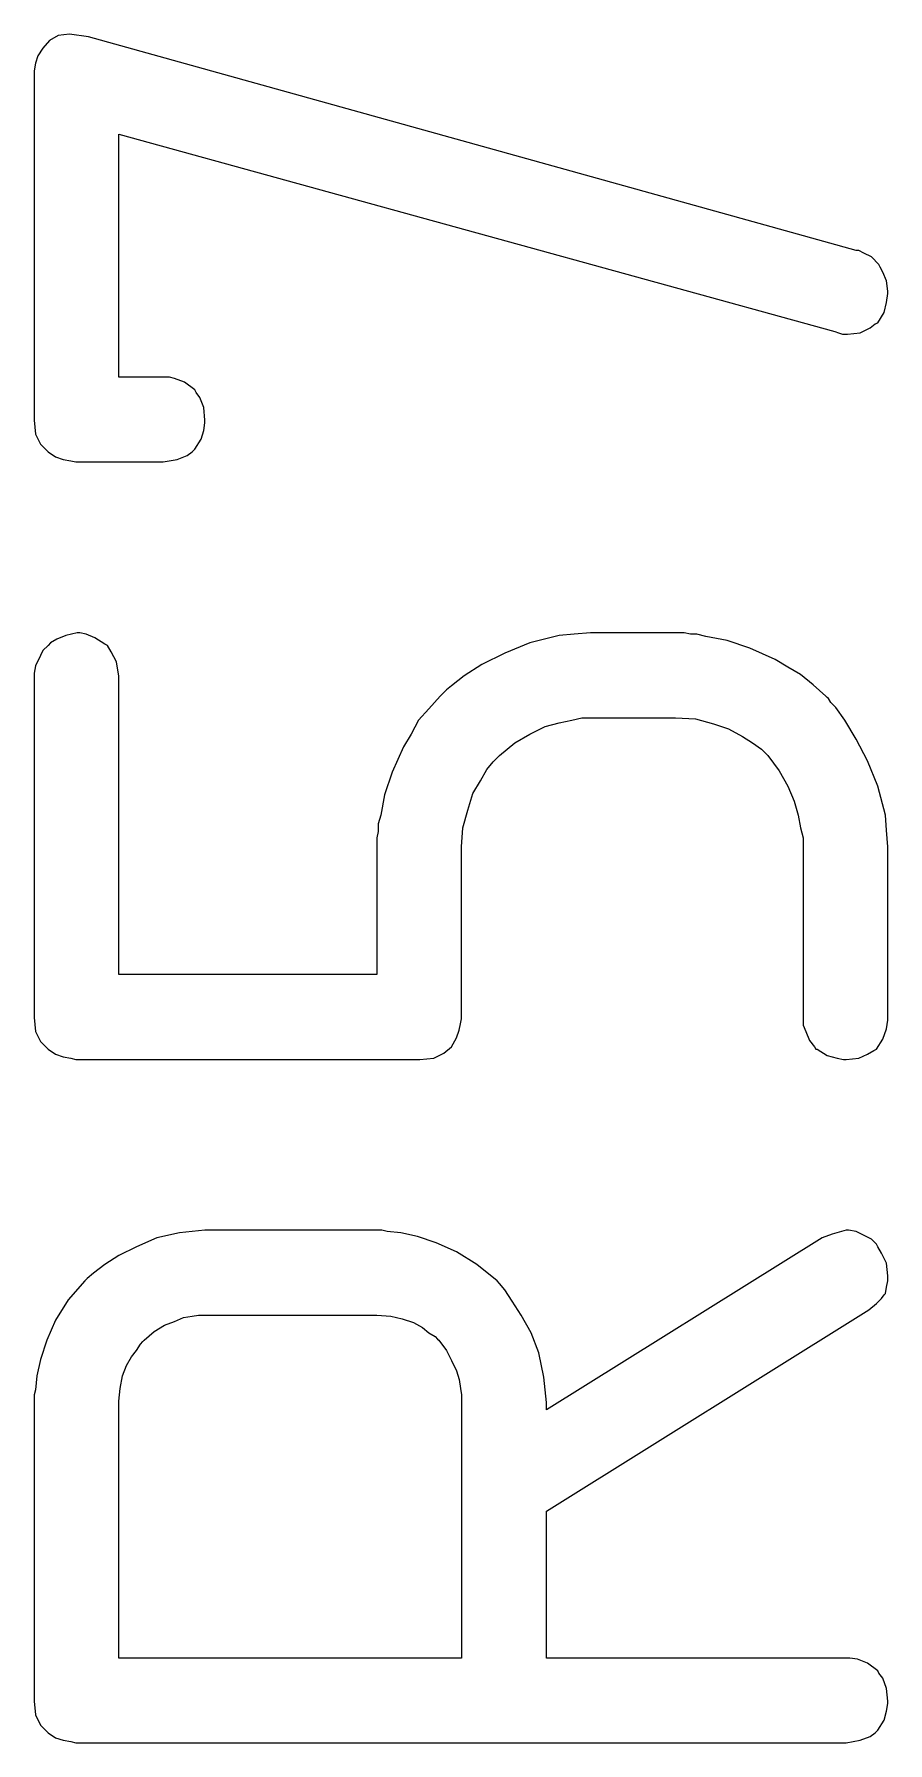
# Model space of a CAD drawing. Header units: inches. Extents: x 0 to 594, y -420 to 0.
# Drawn here: x 246.962 to 247.913, y -88.534 to -86.631 of the extents above; entities that cross this region are included whole.
import ezdxf

# ---------------------------------------------------------------- set-up
doc = ezdxf.new("R2010")
doc.units = ezdxf.units.IN
doc.header["$MEASUREMENT"] = 0

msp = doc.modelspace()

# ---------------------------------------------------------------- linework, layer by layer
at = {"color": 18, "true_color": 0x000000}
for p, q in [((246.9715, -86.6467), (246.9659, -86.6552)), ((246.9786, -86.6383), (246.9715, -86.6467)), ((246.9884, -86.6326), (246.9786, -86.6383)), ((247.0011, -86.6312), (246.9884, -86.6326)), ((247.0223, -86.634), (247.0011, -86.6312)), ((247.878, -86.8723), (247.0223, -86.634)), ((246.9631, -86.6636), (246.9617, -86.6721)), ((246.9659, -86.6552), (246.9631, -86.6636)), ((246.9617, -86.6721), (246.9617, -87.0612)), ((246.9617, -86.6721), (246.9617, -86.6721)), ((247.0561, -87.0132), (247.0561, -86.7426)), ((247.0561, -86.7426), (247.854, -86.9625)), ((247.8808, -86.8723), (247.878, -86.8723)), ((247.8864, -86.8751), (247.8808, -86.8723)), ((247.8949, -86.8793), (247.8864, -86.8751)), ((247.9033, -86.8878), (247.8949, -86.8793)), ((247.9047, -86.8906), (247.9033, -86.8878)), ((247.9076, -86.8962), (247.9047, -86.8906)), ((247.9118, -86.9061), (247.9076, -86.8962)), ((247.9132, -86.9174), (247.9118, -86.9061)), ((247.909, -86.9413), (247.9118, -86.9301)), ((247.9118, -86.9301), (247.9132, -86.9202)), ((247.9132, -86.9202), (247.9132, -86.9174)), ((247.9019, -86.9526), (247.909, -86.9413)), ((247.854, -86.9625), (247.8582, -86.9639)), ((247.8582, -86.9639), (247.8625, -86.9653)), ((247.8625, -86.9653), (247.8667, -86.9653)), ((247.8667, -86.9653), (247.8681, -86.9653)), ((247.8681, -86.9653), (247.8822, -86.9639)), ((247.8822, -86.9639), (247.8935, -86.9583)), ((247.8935, -86.9583), (247.8991, -86.954)), ((247.8991, -86.954), (247.9019, -86.9526)), ((247.104, -87.0132), (247.0561, -87.0132)), ((247.1054, -87.0132), (247.104, -87.0132)), ((247.1083, -87.0132), (247.1054, -87.0132)), ((247.1125, -87.0132), (247.1083, -87.0132)), ((247.1181, -87.0147), (247.1125, -87.0132)), ((247.1294, -87.0189), (247.1181, -87.0147)), ((247.1407, -87.0273), (247.1294, -87.0189)), ((247.1421, -87.0302), (247.1407, -87.0273)), ((247.1463, -87.0358), (247.1421, -87.0302)), ((247.1506, -87.0471), (247.1463, -87.0358)), ((247.152, -87.0612), (247.1506, -87.0471)), ((246.9617, -87.0612), (246.9631, -87.0767)), ((247.1506, -87.0725), (247.152, -87.064)), ((247.152, -87.064), (247.152, -87.0612)), ((246.9631, -87.0767), (246.9687, -87.088)), ((247.1407, -87.0936), (247.1477, -87.0823)), ((247.1477, -87.0823), (247.1506, -87.0725)), ((246.9687, -87.088), (246.9772, -87.0964)), ((246.9772, -87.0964), (246.9856, -87.1021)), ((246.9856, -87.1021), (246.9941, -87.1049)), ((247.1209, -87.1049), (247.1322, -87.1006)), ((247.1322, -87.1006), (247.1379, -87.0964)), ((247.1379, -87.0964), (247.1407, -87.0936)), ((246.9941, -87.1049), (247.0025, -87.1063)), ((247.0025, -87.1063), (247.0082, -87.1077)), ((247.0082, -87.1077), (247.0096, -87.1077)), ((247.0096, -87.1077), (247.1054, -87.1077)), ((247.1054, -87.1077), (247.1209, -87.1049)), ((246.9772, -87.3121), (246.9715, -87.3177)), ((246.98, -87.3093), (246.9772, -87.3121)), ((246.987, -87.3051), (246.98, -87.3093)), ((246.9969, -87.3008), (246.987, -87.3051)), ((247.0096, -87.298), (246.9969, -87.3008)), ((247.0124, -87.298), (247.0096, -87.298)), ((247.0195, -87.2994), (247.0124, -87.298)), ((247.0293, -87.3036), (247.0195, -87.2994)), ((247.0406, -87.3107), (247.0293, -87.3036)), ((247.0434, -87.3121), (247.0406, -87.3107)), ((247.0476, -87.3191), (247.0434, -87.3121)), ((247.5143, -87.3093), (247.4861, -87.3206)), ((247.5467, -87.3008), (247.5143, -87.3093)), ((247.5636, -87.2994), (247.5467, -87.3008)), ((247.5819, -87.298), (247.5636, -87.2994)), ((247.6764, -87.298), (247.5819, -87.298)), ((247.6778, -87.298), (247.6764, -87.298)), ((247.6806, -87.298), (247.6778, -87.298)), ((247.6862, -87.298), (247.6806, -87.298)), ((247.6933, -87.2994), (247.6862, -87.298)), ((247.7003, -87.2994), (247.6933, -87.2994)), ((247.7102, -87.3022), (247.7003, -87.2994)), ((247.7342, -87.3065), (247.7102, -87.3022)), ((247.7595, -87.3149), (247.7342, -87.3065)), ((246.9687, -87.3234), (246.9631, -87.3347)), ((246.9715, -87.3177), (246.9687, -87.3234)), ((247.0533, -87.3304), (247.0476, -87.3191)), ((247.0547, -87.3375), (247.0533, -87.3304)), ((247.4861, -87.3206), (247.4607, -87.3332)), ((247.7877, -87.3276), (247.7595, -87.3149)), ((247.8018, -87.3361), (247.7877, -87.3276)), ((246.9631, -87.3347), (246.9617, -87.3431)), ((246.9617, -87.3431), (246.9617, -87.7266)), ((246.9617, -87.3431), (246.9617, -87.3431)), ((247.0561, -87.3459), (247.0547, -87.3375)), ((247.0561, -87.6786), (247.0561, -87.3459)), ((247.441, -87.3459), (247.4269, -87.3572)), ((247.4607, -87.3332), (247.441, -87.3459)), ((247.8159, -87.3445), (247.8018, -87.3361)), ((247.83, -87.3558), (247.8159, -87.3445)), ((247.4142, -87.3685), (247.4015, -87.3826)), ((247.4156, -87.3671), (247.4142, -87.3685)), ((247.417, -87.3657), (247.4156, -87.3671)), ((247.4212, -87.3614), (247.417, -87.3657)), ((247.4269, -87.3572), (247.4212, -87.3614)), ((247.8441, -87.3685), (247.83, -87.3558)), ((247.8455, -87.3699), (247.8441, -87.3685)), ((247.8469, -87.3713), (247.8455, -87.3699)), ((247.4015, -87.3826), (247.3902, -87.3953)), ((247.8498, -87.3755), (247.8469, -87.3713)), ((247.8554, -87.3812), (247.8498, -87.3755)), ((247.8653, -87.3953), (247.8554, -87.3812)), ((247.3902, -87.3953), (247.3817, -87.4108)), ((247.5143, -87.4108), (247.5312, -87.4023)), ((247.5312, -87.4023), (247.5467, -87.3981)), ((247.5467, -87.3981), (247.5608, -87.3953)), ((247.5608, -87.3953), (247.5721, -87.3925)), ((247.5721, -87.3925), (247.5791, -87.3925)), ((247.5791, -87.3925), (247.5819, -87.3925)), ((247.5819, -87.3925), (247.6764, -87.3925)), ((247.6764, -87.3925), (247.6989, -87.3939)), ((247.6989, -87.3939), (247.7187, -87.3995)), ((247.7187, -87.3995), (247.7356, -87.4051)), ((247.7356, -87.4051), (247.7511, -87.4136)), ((247.878, -87.4164), (247.8653, -87.3953)), ((247.3733, -87.4249), (247.3606, -87.4531)), ((247.3817, -87.4108), (247.3733, -87.4249)), ((247.4804, -87.4347), (247.4973, -87.4206)), ((247.4973, -87.4206), (247.5143, -87.4108)), ((247.7511, -87.4136), (247.7624, -87.4206)), ((247.7624, -87.4206), (247.7722, -87.4277)), ((247.7722, -87.4277), (247.7779, -87.4333)), ((247.8906, -87.4404), (247.878, -87.4164)), ((247.4663, -87.4503), (247.4734, -87.4418)), ((247.4734, -87.4418), (247.479, -87.4362)), ((247.479, -87.4362), (247.4804, -87.4347)), ((247.7779, -87.4333), (247.7793, -87.4347)), ((247.7793, -87.4347), (247.792, -87.4517)), ((247.9019, -87.4686), (247.8906, -87.4404)), ((247.3606, -87.4531), (247.3521, -87.4784)), ((247.4508, -87.477), (247.4593, -87.4629)), ((247.4593, -87.4629), (247.4663, -87.4503)), ((247.792, -87.4517), (247.8018, -87.4686)), ((247.3521, -87.4784), (247.3479, -87.501)), ((247.4452, -87.4954), (247.4508, -87.477)), ((247.8018, -87.4686), (247.8089, -87.4855)), ((247.9104, -87.501), (247.9019, -87.4686)), ((247.3479, -87.501), (247.3451, -87.5109)), ((247.4395, -87.5151), (247.4452, -87.4954)), ((247.8089, -87.4855), (247.8131, -87.501)), ((247.8131, -87.501), (247.8159, -87.5151)), ((247.9118, -87.5179), (247.9104, -87.501)), ((247.3451, -87.5193), (247.3437, -87.5264)), ((247.3451, -87.5109), (247.3451, -87.5193)), ((247.4381, -87.5362), (247.4395, -87.5151)), ((247.8159, -87.5151), (247.8188, -87.5264)), ((247.9132, -87.5362), (247.9118, -87.5179)), ((247.3437, -87.5264), (247.3437, -87.6786)), ((247.4381, -87.728), (247.4381, -87.5362)), ((247.8188, -87.5264), (247.8188, -87.735)), ((247.9132, -87.7294), (247.9132, -87.5362)), ((247.3437, -87.6786), (247.0561, -87.6786)), ((246.9617, -87.7266), (246.9631, -87.7421)), ((247.4367, -87.7336), (247.4381, -87.728)), ((247.9118, -87.7392), (247.9132, -87.7294)), ((246.9631, -87.7421), (246.9687, -87.7533)), ((247.4269, -87.759), (247.4325, -87.7491)), ((247.4325, -87.7491), (247.4353, -87.7406)), ((247.4353, -87.7406), (247.4367, -87.7336)), ((247.8188, -87.735), (247.8216, -87.7421)), ((247.8216, -87.7421), (247.8258, -87.7519)), ((247.9005, -87.7618), (247.9076, -87.7505)), ((247.9076, -87.7505), (247.9118, -87.7392)), ((246.9687, -87.7533), (246.9772, -87.7618)), ((246.9772, -87.7618), (246.9856, -87.7674)), ((246.9856, -87.7674), (246.9941, -87.7703)), ((246.9941, -87.7703), (247.0025, -87.7717)), ((247.4071, -87.7717), (247.4184, -87.766)), ((247.4184, -87.766), (247.4269, -87.759)), ((247.8258, -87.7519), (247.8314, -87.759)), ((247.8314, -87.759), (247.8328, -87.7618)), ((247.8328, -87.7618), (247.8343, -87.7618)), ((247.8343, -87.7618), (247.8455, -87.7688)), ((247.8455, -87.7688), (247.8568, -87.7717)), ((247.8808, -87.7717), (247.8906, -87.7674)), ((247.8906, -87.7674), (247.8977, -87.7632)), ((247.8977, -87.7632), (247.9005, -87.7618)), ((247.0025, -87.7717), (247.0082, -87.7731)), ((247.0082, -87.7731), (247.0096, -87.7731)), ((247.0096, -87.7731), (247.3916, -87.7731)), ((247.3916, -87.7731), (247.4071, -87.7717)), ((247.8568, -87.7717), (247.8639, -87.7731)), ((247.8639, -87.7731), (247.8653, -87.7731)), ((247.8653, -87.7731), (247.8667, -87.7731)), ((247.8667, -87.7731), (247.8808, -87.7717)), ((247.0984, -87.9718), (247.0758, -87.9817)), ((247.1238, -87.9662), (247.0984, -87.9718)), ((247.152, -87.9634), (247.1238, -87.9662)), ((247.3423, -87.9634), (247.152, -87.9634)), ((247.3437, -87.9634), (247.3423, -87.9634)), ((247.3451, -87.9634), (247.3437, -87.9634)), ((247.3493, -87.9634), (247.3451, -87.9634)), ((247.355, -87.9648), (247.3493, -87.9634)), ((247.3705, -87.9662), (247.355, -87.9648)), ((247.3888, -87.9704), (247.3705, -87.9662)), ((247.4099, -87.9775), (247.3888, -87.9704)), ((247.4325, -87.9873), (247.4099, -87.9775)), ((247.8399, -87.9718), (247.5326, -88.1636)), ((247.8512, -87.9676), (247.8399, -87.9718)), ((247.8667, -87.9634), (247.8512, -87.9676)), ((247.8681, -87.9634), (247.8667, -87.9634)), ((247.8695, -87.9634), (247.8681, -87.9634)), ((247.878, -87.9648), (247.8695, -87.9634)), ((247.8892, -87.9704), (247.878, -87.9648)), ((247.8949, -87.9732), (247.8892, -87.9704)), ((247.9005, -87.9789), (247.8949, -87.9732)), ((247.9019, -87.9817), (247.9005, -87.9789)), ((247.0561, -87.9916), (247.0406, -88.0014)), ((247.0758, -87.9817), (247.0561, -87.9916)), ((247.455, -88.0014), (247.4325, -87.9873)), ((247.9062, -87.9888), (247.9019, -87.9817)), ((247.9118, -88), (247.9062, -87.9888)), ((247.0209, -88.017), (247.018, -88.0198)), ((247.0279, -88.0113), (247.0209, -88.017)), ((247.0406, -88.0014), (247.0279, -88.0113)), ((247.4776, -88.0198), (247.455, -88.0014)), ((247.9132, -88.0141), (247.9118, -88)), ((247.9132, -88.0198), (247.9132, -88.0141)), ((247.018, -88.0198), (246.9997, -88.0409)), ((247.4804, -88.0226), (247.4776, -88.0198)), ((247.4861, -88.0296), (247.4804, -88.0226)), ((247.4945, -88.0423), (247.4861, -88.0296)), ((247.9062, -88.0395), (247.909, -88.0353)), ((247.909, -88.0353), (247.9104, -88.0339)), ((247.9104, -88.0339), (247.9118, -88.0268)), ((247.9118, -88.0268), (247.9132, -88.0198)), ((246.9997, -88.0409), (246.9856, -88.0635)), ((247.5044, -88.0578), (247.4945, -88.0423)), ((247.5326, -88.2763), (247.8921, -88.0522)), ((247.8921, -88.0522), (247.9005, -88.0451)), ((247.9005, -88.0451), (247.9062, -88.0395)), ((246.9856, -88.0635), (246.9757, -88.086)), ((247.0956, -88.0762), (247.1069, -88.0691)), ((247.1069, -88.0691), (247.1181, -88.0649)), ((247.1181, -88.0649), (247.128, -88.0607)), ((247.128, -88.0607), (247.1379, -88.0592)), ((247.1379, -88.0592), (247.1449, -88.0578)), ((247.1449, -88.0578), (247.1506, -88.0578)), ((247.1506, -88.0578), (247.152, -88.0578)), ((247.152, -88.0578), (247.3437, -88.0578)), ((247.3437, -88.0578), (247.3592, -88.0592)), ((247.3592, -88.0592), (247.3719, -88.0621)), ((247.3719, -88.0621), (247.3846, -88.0663)), ((247.3846, -88.0663), (247.3944, -88.0719)), ((247.3944, -88.0719), (247.4015, -88.0776)), ((247.5157, -88.0776), (247.5044, -88.0578)), ((246.9757, -88.086), (246.9687, -88.1072)), ((247.0758, -88.0973), (247.0801, -88.0903)), ((247.0801, -88.0903), (247.0829, -88.0874)), ((247.0829, -88.0874), (247.0843, -88.086)), ((247.0843, -88.086), (247.0956, -88.0762)), ((247.4015, -88.0776), (247.4085, -88.0818)), ((247.4085, -88.0818), (247.4113, -88.0846)), ((247.4113, -88.0846), (247.4128, -88.086)), ((247.4128, -88.086), (247.4212, -88.0973)), ((247.5241, -88.1001), (247.5157, -88.0776)), ((246.9687, -88.1072), (246.9645, -88.1255)), ((247.0646, -88.1142), (247.0702, -88.1044)), ((247.0702, -88.1044), (247.0758, -88.0973)), ((247.4212, -88.0973), (247.4269, -88.1086)), ((247.4269, -88.1086), (247.4325, -88.1199)), ((247.5298, -88.1269), (247.5241, -88.1001)), ((246.9645, -88.1255), (246.9631, -88.141)), ((247.0575, -88.1396), (247.0603, -88.1255)), ((247.0603, -88.1255), (247.0646, -88.1142)), ((247.4325, -88.1199), (247.4353, -88.1297)), ((247.4353, -88.1297), (247.4367, -88.1396)), ((247.5326, -88.1551), (247.5298, -88.1269)), ((246.9631, -88.141), (246.9617, -88.1466)), ((246.9617, -88.1466), (246.9617, -88.4878)), ((246.9617, -88.1466), (246.9617, -88.1466)), ((247.0561, -88.1537), (247.0575, -88.1396)), ((247.0575, -88.1396), (247.0575, -88.1396)), ((247.4367, -88.1396), (247.4381, -88.1466)), ((247.4381, -88.1466), (247.4381, -88.4399)), ((247.0561, -88.4399), (247.0561, -88.1537)), ((247.5326, -88.1636), (247.5326, -88.1551)), ((247.5326, -88.4399), (247.5326, -88.2763)), ((247.4381, -88.4399), (247.0561, -88.4399)), ((247.8667, -88.4399), (247.5326, -88.4399)), ((247.8681, -88.4399), (247.8667, -88.4399)), ((247.8709, -88.4399), (247.8681, -88.4399)), ((247.8794, -88.4413), (247.8709, -88.4399)), ((247.8906, -88.4455), (247.8794, -88.4413)), ((247.9019, -88.454), (247.8906, -88.4455)), ((247.9033, -88.4568), (247.9019, -88.454)), ((247.9076, -88.4624), (247.9033, -88.4568)), ((247.9118, -88.4737), (247.9076, -88.4624)), ((247.9132, -88.4878), (247.9118, -88.4737)), ((246.9617, -88.4878), (246.9631, -88.5033)), ((247.9118, -88.4991), (247.9132, -88.4906)), ((247.9132, -88.4906), (247.9132, -88.4878)), ((246.9631, -88.5033), (246.9687, -88.5146)), ((247.9019, -88.5202), (247.909, -88.5089)), ((247.909, -88.5089), (247.9118, -88.4991)), ((246.9687, -88.5146), (246.9772, -88.523)), ((246.9772, -88.523), (246.9856, -88.5287)), ((246.9856, -88.5287), (246.9941, -88.5315)), ((246.9941, -88.5315), (247.0025, -88.5329)), ((247.8667, -88.5343), (247.8822, -88.5315)), ((247.8822, -88.5315), (247.8935, -88.5273)), ((247.8935, -88.5273), (247.8991, -88.523)), ((247.8991, -88.523), (247.9019, -88.5202)), ((247.0025, -88.5329), (247.0082, -88.5343)), ((247.0082, -88.5343), (247.0096, -88.5343)), ((247.0096, -88.5343), (247.8667, -88.5343))]:
    msp.add_line(p, q, dxfattribs=at)

doc.saveas('drawing.dxf')
